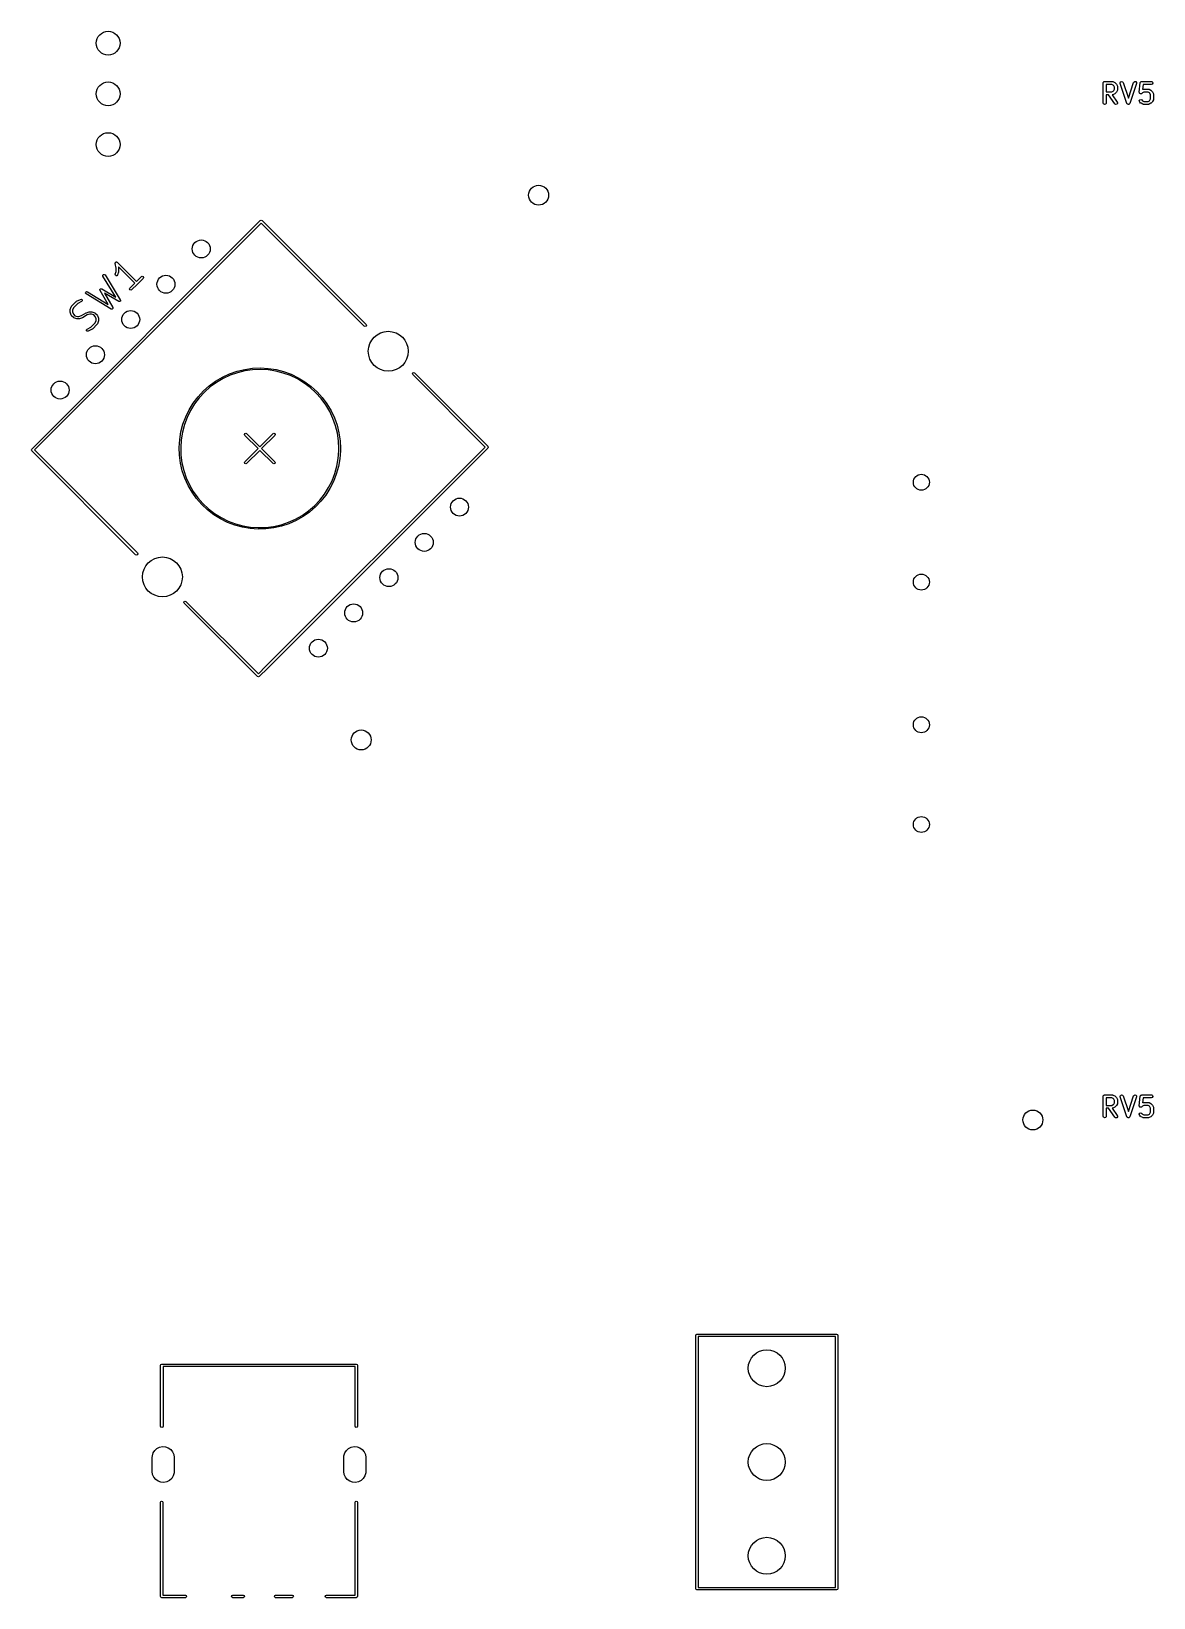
# Model space of a CAD drawing. Extents: x 40 to 169, y -223 to -45.
# Drawn here: x 43.8 to 100, y -132.5 to -54 of the extents above; entities that cross this region are included whole.
import ezdxf

# ---------------------------------------------------------------- set-up
doc = ezdxf.new("R2010")
doc.units = 0
doc.layers.add('BLACK', color=7, linetype='CONTINUOUS')

msp = doc.modelspace()

# ---------------------------------------------------------------- linework, layer by layer
at = {"layer": 'BLACK', "linetype": 'CONTINUOUS'}
for p, q in [((97.5576, -56.534), (97.576, -56.5274)), ((97.576, -56.5274), (97.9569, -56.5274)), ((97.9569, -56.5274), (97.9826, -56.5319)), ((98.377, -56.5526), (98.4221, -56.5282)), ((98.4221, -56.5282), (98.4724, -56.5385)), ((99.041, -56.5558), (99.0847, -56.5289)), ((99.0847, -56.5289), (99.1355, -56.5364)), ((99.4181, -56.5328), (99.4331, -56.5274)), ((99.4331, -56.5274), (99.9093, -56.5274)), ((99.9093, -56.5274), (99.9349, -56.5319)), ((97.501, -56.6024), (97.5027, -56.5926)), ((97.501, -57.6024), (97.501, -56.6024)), ((97.5021, -56.5894), (97.5038, -56.5865)), ((97.5027, -56.5926), (97.5021, -56.5894)), ((97.5038, -56.5865), (97.5055, -56.5767)), ((97.5055, -56.5767), (97.518, -56.5618)), ((97.518, -56.5618), (97.5277, -56.5449)), ((97.5277, -56.5449), (97.5341, -56.5426)), ((97.5341, -56.5426), (97.5385, -56.5374)), ((97.5385, -56.5374), (97.5576, -56.534)), ((97.651, -56.6774), (97.651, -57.0512)), ((97.9392, -56.6774), (97.651, -56.6774)), ((97.651, -57.0512), (97.9392, -57.0512)), ((97.775, -57.2012), (97.651, -57.2012)), ((97.651, -57.2012), (97.651, -57.6024)), ((98.0859, -57.6454), (97.775, -57.2012)), ((98.0077, -56.7116), (97.9392, -56.6774)), ((97.9392, -57.0512), (98.0077, -57.0169)), ((97.9611, -57.1997), (97.9579, -57.2008)), ((97.9579, -57.2008), (98.2088, -57.5594)), ((97.9655, -57.2007), (97.9611, -57.1997)), ((97.9904, -57.1933), (97.9655, -57.2007)), ((97.9826, -56.5319), (97.986, -56.5348)), ((97.986, -56.5348), (97.9904, -56.5353)), ((97.9904, -56.5353), (98.0857, -56.5829)), ((98.0857, -57.1457), (97.9904, -57.1933)), ((98.0381, -56.742), (98.0077, -56.7116)), ((98.0077, -57.0169), (98.0381, -56.9865)), ((98.0724, -56.8106), (98.0381, -56.742)), ((98.0381, -56.9865), (98.0724, -56.918)), ((98.0724, -56.918), (98.0724, -56.8106)), ((98.0857, -56.5829), (98.1037, -56.5963)), ((98.0868, -57.1445), (98.0857, -57.1457)), ((98.1052, -57.1316), (98.0868, -57.1445)), ((98.1037, -56.5963), (98.1052, -56.597)), ((98.1052, -56.597), (98.1528, -56.6446)), ((98.1528, -57.084), (98.1052, -57.1316)), ((98.1528, -56.6446), (98.1657, -56.663)), ((98.1535, -57.0825), (98.1528, -57.084)), ((98.1668, -57.0645), (98.1535, -57.0825)), ((98.1657, -56.663), (98.1668, -56.6641)), ((98.1668, -56.6641), (98.2145, -56.7593)), ((98.2145, -56.9693), (98.1668, -57.0645)), ((98.2145, -56.7593), (98.2219, -56.7843)), ((98.215, -56.9648), (98.2145, -56.9693)), ((98.2179, -56.9614), (98.215, -56.9648)), ((98.2224, -56.9357), (98.2179, -56.9614)), ((98.2219, -56.7843), (98.2208, -56.7886)), ((98.2208, -56.7886), (98.2224, -56.7929)), ((98.2224, -56.7929), (98.2224, -56.9357)), ((98.3581, -56.6003), (98.377, -56.5526)), ((98.3619, -56.6261), (98.3581, -56.6003)), ((98.6953, -57.6261), (98.3619, -56.6261)), ((98.4724, -56.5385), (98.5042, -56.5787)), ((98.5042, -56.5787), (98.7664, -57.3652)), ((98.7664, -57.3652), (99.0286, -56.5787)), ((99.1709, -56.6261), (98.8376, -57.6261)), ((99.0286, -56.5787), (99.041, -56.5558)), ((99.1355, -56.5364), (99.1695, -56.5748)), ((99.1695, -56.5748), (99.1709, -56.6261)), ((99.3108, -57.0711), (99.3585, -56.5949)), ((99.311, -57.0716), (99.3108, -57.0711)), ((99.3108, -57.072), (99.311, -57.0716)), ((99.3173, -57.0964), (99.3108, -57.072)), ((99.3235, -57.1208), (99.3173, -57.0964)), ((99.3239, -57.1211), (99.3235, -57.1208)), ((99.324, -57.1216), (99.3239, -57.1211)), ((99.3447, -57.136), (99.324, -57.1216)), ((99.3652, -57.1508), (99.3447, -57.136)), ((99.3585, -56.5949), (99.3595, -56.5911)), ((99.3592, -56.5894), (99.3608, -56.5867)), ((99.3595, -56.5911), (99.3592, -56.5894)), ((99.3608, -56.5867), (99.3655, -56.5698)), ((99.3657, -57.1507), (99.3652, -57.1508)), ((99.3655, -56.5698), (99.3769, -56.5587)), ((99.3661, -57.151), (99.3657, -57.1507)), ((99.3912, -57.1488), (99.3661, -57.151)), ((99.3769, -56.5587), (99.3849, -56.5449)), ((99.3849, -56.5449), (99.3947, -56.5413)), ((99.4163, -57.1469), (99.3912, -57.1488)), ((99.3947, -56.5413), (99.4022, -56.534)), ((99.4022, -56.534), (99.4181, -56.5328)), ((99.4167, -57.1466), (99.4163, -57.1469)), ((99.4172, -57.1465), (99.4167, -57.1466)), ((99.4385, -57.1316), (99.4172, -57.1465)), ((99.4775, -57.0926), (99.4385, -57.1316)), ((99.501, -56.6774), (99.4761, -56.9256)), ((99.4761, -56.9256), (99.4948, -56.9163)), ((99.546, -57.0583), (99.4775, -57.0926)), ((99.4948, -56.9163), (99.5198, -56.9088)), ((99.9093, -56.6774), (99.501, -56.6774)), ((99.5198, -56.9088), (99.5241, -56.9099)), ((99.5241, -56.9099), (99.5283, -56.9083)), ((99.5283, -56.9083), (99.7664, -56.9083)), ((99.7487, -57.0583), (99.546, -57.0583)), ((99.8172, -57.0926), (99.7487, -57.0583)), ((99.7664, -56.9083), (99.7921, -56.9129)), ((99.7921, -56.9129), (99.7955, -56.9157)), ((99.7955, -56.9157), (99.8, -56.9163)), ((99.8, -56.9163), (99.8952, -56.9639)), ((99.8476, -57.123), (99.8172, -57.0926)), ((99.8819, -57.1915), (99.8476, -57.123)), ((99.8819, -57.3942), (99.8819, -57.1915)), ((99.8952, -56.9639), (99.9132, -56.9772)), ((99.9575, -56.6598), (99.9093, -56.6774)), ((99.9132, -56.9772), (99.9147, -56.9779)), ((99.9147, -56.9779), (99.9623, -57.0255)), ((99.9349, -56.5319), (99.9742, -56.5649)), ((99.9831, -56.6154), (99.9575, -56.6598)), ((99.9623, -57.0255), (99.9752, -57.0439)), ((99.9742, -56.5649), (99.9831, -56.6154)), ((99.9752, -57.0439), (99.9764, -57.045)), ((99.9764, -57.045), (100.024, -57.1403)), ((100.024, -57.1403), (100.031, -57.1652)), ((100.031, -57.1652), (100.03, -57.1696)), ((100.03, -57.1696), (100.032, -57.1738)), ((100.032, -57.1738), (100.032, -57.4119)), ((97.5185, -57.6506), (97.501, -57.6024)), ((97.5629, -57.6762), (97.5185, -57.6506)), ((97.6135, -57.6673), (97.5629, -57.6762)), ((97.6464, -57.628), (97.6135, -57.6673)), ((97.651, -57.6024), (97.6464, -57.628)), ((98.128, -57.6748), (98.0859, -57.6454)), ((98.1791, -57.6704), (98.128, -57.6748)), ((98.2153, -57.6341), (98.1791, -57.6704)), ((98.2088, -57.5594), (98.2198, -57.583)), ((98.2198, -57.583), (98.2153, -57.6341)), ((98.6966, -57.6278), (98.6953, -57.6261)), ((98.6967, -57.6299), (98.6966, -57.6278)), ((98.7124, -57.6477), (98.6967, -57.6299)), ((98.7272, -57.6663), (98.7124, -57.6477)), ((98.7293, -57.6667), (98.7272, -57.6663)), ((98.7307, -57.6683), (98.7293, -57.6667)), ((98.7542, -57.6718), (98.7307, -57.6683)), ((98.7774, -57.6766), (98.7542, -57.6718)), ((98.7793, -57.6755), (98.7774, -57.6766)), ((98.7815, -57.6759), (98.7793, -57.6755)), ((98.8017, -57.6634), (98.7815, -57.6759)), ((98.8225, -57.6521), (98.8017, -57.6634)), ((98.8233, -57.6501), (98.8225, -57.6521)), ((98.8252, -57.649), (98.8233, -57.6501)), ((98.8376, -57.6261), (98.8252, -57.649)), ((99.313, -57.4877), (99.3425, -57.4457)), ((99.3175, -57.5388), (99.313, -57.4877)), ((99.3324, -57.5602), (99.3175, -57.5388)), ((99.3801, -57.6078), (99.3324, -57.5602)), ((99.3425, -57.4457), (99.392, -57.4324)), ((99.3815, -57.6085), (99.3801, -57.6078)), ((99.3996, -57.6218), (99.3815, -57.6085)), ((99.392, -57.4324), (99.4385, -57.4541)), ((99.4948, -57.6695), (99.3996, -57.6218)), ((99.4385, -57.4541), (99.4775, -57.4931)), ((99.4775, -57.4931), (99.546, -57.5274)), ((99.4992, -57.67), (99.4948, -57.6695)), ((99.5027, -57.6729), (99.4992, -57.67)), ((99.5283, -57.6774), (99.5027, -57.6729)), ((99.7664, -57.6774), (99.5283, -57.6774)), ((99.546, -57.5274), (99.7487, -57.5274)), ((99.7487, -57.5274), (99.8172, -57.4931)), ((99.7706, -57.6758), (99.7664, -57.6774)), ((99.775, -57.6769), (99.7706, -57.6758)), ((99.8, -57.6695), (99.775, -57.6769)), ((99.8952, -57.6218), (99.8, -57.6695)), ((99.8172, -57.4931), (99.8476, -57.4627)), ((99.8476, -57.4627), (99.8819, -57.3942)), ((99.8963, -57.6207), (99.8952, -57.6218)), ((99.9147, -57.6078), (99.8963, -57.6207)), ((99.9623, -57.5602), (99.9147, -57.6078)), ((99.963, -57.5587), (99.9623, -57.5602)), ((99.9764, -57.5407), (99.963, -57.5587)), ((100.024, -57.4454), (99.9764, -57.5407)), ((100.027, -57.4376), (100.024, -57.441)), ((100.024, -57.441), (100.024, -57.4454)), ((100.032, -57.4119), (100.027, -57.4376)), ((43.8157, -74.9558), (55.2708, -63.5007)), ((55.2708, -63.5007), (55.3157, -63.4821)), ((55.3157, -63.4821), (55.3606, -63.5007)), ((55.3606, -63.5007), (60.5685, -68.7085)), ((55.3157, -63.6354), (43.9504, -75.0007)), ((60.4786, -68.7983), (55.3157, -63.6354)), ((48.0008, -65.6346), (48.0075, -65.6184)), ((48.0032, -65.6403), (48.0008, -65.6346)), ((48.002, -65.6463), (48.0032, -65.6403)), ((48.0488, -65.8804), (48.002, -65.6463)), ((48.0075, -65.6184), (48.0109, -65.6013)), ((48.0109, -65.6013), (48.016, -65.5979)), ((48.016, -65.5979), (48.0184, -65.5922)), ((48.0184, -65.5922), (48.0345, -65.5855)), ((48.0345, -65.5855), (48.049, -65.5757)), ((48.0488, -66.0567), (48.0488, -65.8804)), ((48.049, -65.5757), (48.0551, -65.5769)), ((48.0551, -65.5769), (48.0608, -65.5746)), ((48.0608, -65.5746), (48.0769, -65.5813)), ((48.0769, -65.5813), (48.0941, -65.5847)), ((48.0941, -65.5847), (48.0975, -65.5898)), ((48.0975, -65.5898), (48.1032, -65.5922)), ((48.1032, -65.5922), (49.0684, -66.5573)), ((48.9836, -66.6422), (48.1585, -65.8171)), ((48.1585, -65.8171), (48.1676, -65.8627)), ((48.1676, -65.8627), (48.1664, -65.8688)), ((48.1664, -65.8688), (48.1688, -65.8745)), ((48.1688, -65.8745), (48.1688, -66.0664)), ((47.3787, -66.2444), (47.4056, -66.2072)), ((47.3859, -66.2898), (47.3787, -66.2444)), ((48.029, -67.3348), (47.3859, -66.2898)), ((47.4056, -66.2072), (47.4509, -66.2)), ((47.4509, -66.2), (47.4881, -66.2269)), ((47.4881, -66.2269), (48.2558, -67.4744)), ((48.0039, -66.1914), (48.0488, -66.0567)), ((48.0071, -66.2372), (48.0039, -66.1914)), ((48.0418, -66.2673), (48.0071, -66.2372)), ((48.0876, -66.264), (48.0418, -66.2673)), ((48.1177, -66.2293), (48.0876, -66.264)), ((48.1657, -66.0854), (48.1177, -66.2293)), ((48.1688, -66.0664), (48.165, -66.0755)), ((48.165, -66.0755), (48.1657, -66.0854)), ((48.7381, -66.8877), (48.9836, -66.6422)), ((49.1108, -66.6846), (48.823, -66.9725)), ((49.0684, -66.5573), (49.3139, -66.3119)), ((49.1109, -66.6846), (49.1108, -66.6846)), ((49.1108, -66.6846), (49.1108, -66.6846)), ((49.3987, -66.3967), (49.1109, -66.6846)), ((49.3139, -66.3119), (49.3563, -66.2943)), ((49.3563, -66.2943), (49.3987, -66.3119)), ((49.3987, -66.3119), (49.4163, -66.3543)), ((49.4163, -66.3543), (49.3987, -66.3967)), ((46.0667, -67.5482), (46.2586, -67.4522)), ((46.2586, -67.4522), (46.3044, -67.449)), ((46.3044, -67.449), (46.3391, -67.4791)), ((46.3391, -67.4791), (46.3424, -67.5249)), ((46.515, -67.1359), (46.5222, -67.0906)), ((46.5419, -67.1731), (46.515, -67.1359)), ((46.5222, -67.0906), (46.5594, -67.0637)), ((47.7894, -67.9408), (46.5419, -67.1731)), ((46.5594, -67.0637), (46.6048, -67.0709)), ((46.6048, -67.0709), (47.6498, -67.714)), ((47.2351, -66.9626), (47.2401, -66.9561)), ((47.2372, -66.9781), (47.2351, -66.9626)), ((47.2351, -66.9935), (47.2372, -66.9781)), ((47.2401, -67), (47.2351, -66.9935)), ((47.2401, -66.9561), (47.2412, -66.948)), ((47.2412, -67.0081), (47.2401, -67)), ((47.2412, -66.948), (47.2535, -66.9385)), ((47.6498, -67.714), (47.2412, -67.0081)), ((47.2535, -66.9385), (47.263, -66.9262)), ((47.263, -66.9262), (47.2711, -66.9251)), ((47.2711, -66.9251), (47.2776, -66.9201)), ((47.2776, -66.9201), (47.2931, -66.9222)), ((47.2931, -66.9222), (47.3085, -66.9201)), ((47.3085, -66.9201), (47.315, -66.9251)), ((47.315, -66.9251), (47.3231, -66.9262)), ((47.3231, -66.9262), (48.029, -67.3348)), ((48.1747, -67.5578), (47.4577, -67.1427)), ((47.4577, -67.1427), (47.8728, -67.8597)), ((48.2558, -67.4744), (48.2573, -67.4833)), ((48.2573, -67.4833), (48.2627, -67.4904)), ((48.2631, -67.5198), (48.2578, -67.5271)), ((48.2627, -67.4904), (48.2608, -67.5051)), ((48.2608, -67.5051), (48.2631, -67.5198)), ((48.7205, -66.9301), (48.7381, -66.8877)), ((48.7381, -66.9725), (48.7205, -66.9301)), ((48.7805, -66.9901), (48.7381, -66.9725)), ((48.823, -66.9725), (48.7805, -66.9901)), ((45.7456, -67.9857), (45.7494, -67.9766)), ((45.7456, -68.0817), (45.7456, -67.9857)), ((45.7494, -68.0908), (45.7456, -68.0817)), ((45.7487, -67.9667), (45.7967, -67.8228)), ((45.7494, -67.9766), (45.7487, -67.9667)), ((45.7487, -68.1006), (45.7494, -68.0908)), ((45.7967, -68.2446), (45.7487, -68.1006)), ((45.7967, -67.8228), (45.8058, -67.8122)), ((45.8058, -68.2551), (45.7967, -68.2446)), ((45.8058, -67.8122), (45.8112, -67.7993)), ((45.8112, -68.268), (45.8058, -68.2551)), ((45.8112, -67.7993), (46.0511, -67.5594)), ((45.9072, -68.364), (45.8112, -68.268)), ((45.9061, -67.8742), (45.8656, -67.9954)), ((45.8656, -67.9954), (45.8656, -68.0719)), ((45.8656, -68.0719), (45.9061, -68.1932)), ((46.1291, -67.6512), (45.9061, -67.8742)), ((45.9061, -68.1932), (45.982, -68.2691)), ((45.982, -68.2691), (46.1033, -68.3096)), ((46.0511, -67.5594), (46.0602, -67.5556)), ((46.0602, -67.5556), (46.0667, -67.5482)), ((46.3123, -67.5595), (46.1291, -67.6512)), ((46.1797, -68.3096), (46.3082, -68.2667)), ((46.3082, -68.2667), (46.5425, -68.1262)), ((46.3424, -67.5249), (46.3123, -67.5595)), ((46.5986, -68.2325), (46.3643, -68.373)), ((46.5425, -68.1262), (46.5492, -68.1252)), ((46.5492, -68.1252), (46.5544, -68.1207)), ((46.5544, -68.1207), (46.6983, -68.0727)), ((46.727, -68.1897), (46.5986, -68.2325)), ((46.6983, -68.0727), (46.7082, -68.0734)), ((46.7082, -68.0734), (46.7173, -68.0697)), ((46.7173, -68.0697), (46.8133, -68.0697)), ((46.8035, -68.1897), (46.727, -68.1897)), ((46.9248, -68.2301), (46.8035, -68.1897)), ((46.8133, -68.0697), (46.8224, -68.0734)), ((46.8224, -68.0734), (46.8322, -68.0727)), ((46.8322, -68.0727), (46.9762, -68.1207)), ((47.0007, -68.306), (46.9248, -68.2301)), ((46.9762, -68.1207), (46.9867, -68.1299)), ((46.9867, -68.1299), (46.9996, -68.1352)), ((46.9996, -68.1352), (47.0956, -68.2312)), ((47.0411, -68.4273), (47.0007, -68.306)), ((47.0956, -68.2312), (47.1009, -68.2441)), ((47.1009, -68.2441), (47.1101, -68.2546)), ((47.1101, -68.2546), (47.1581, -68.3986)), ((47.7983, -67.9423), (47.7894, -67.9408)), ((47.8054, -67.9477), (47.7983, -67.9423)), ((47.8201, -67.9458), (47.8054, -67.9477)), ((47.8348, -67.9481), (47.8201, -67.9458)), ((47.8421, -67.9428), (47.8348, -67.9481)), ((47.8509, -67.9417), (47.8421, -67.9428)), ((47.86, -67.9299), (47.8509, -67.9417)), ((47.872, -67.9212), (47.86, -67.9299)), ((47.8734, -67.9123), (47.872, -67.9212)), ((47.8728, -67.8597), (47.874, -67.8686)), ((47.8789, -67.9052), (47.8734, -67.9123)), ((47.874, -67.8686), (47.8793, -67.8758)), ((47.8793, -67.8758), (47.8769, -67.8905)), ((47.8769, -67.8905), (47.8789, -67.9052)), ((48.1836, -67.559), (48.1747, -67.5578)), ((48.1908, -67.5643), (48.1836, -67.559)), ((48.2055, -67.5619), (48.1908, -67.5643)), ((48.2202, -67.5639), (48.2055, -67.5619)), ((48.2273, -67.5584), (48.2202, -67.5639)), ((48.2362, -67.557), (48.2273, -67.5584)), ((48.2449, -67.545), (48.2362, -67.557)), ((48.2567, -67.5359), (48.2449, -67.545)), ((48.2578, -67.5271), (48.2567, -67.5359)), ((45.9201, -68.3694), (45.9072, -68.364)), ((45.9306, -68.3785), (45.9201, -68.3694)), ((46.0745, -68.4265), (45.9306, -68.3785)), ((46.0844, -68.4258), (46.0745, -68.4265)), ((46.0935, -68.4296), (46.0844, -68.4258)), ((46.1895, -68.4296), (46.0935, -68.4296)), ((46.1033, -68.3096), (46.1797, -68.3096)), ((46.1986, -68.4258), (46.1895, -68.4296)), ((46.2085, -68.4265), (46.1986, -68.4258)), ((46.3524, -68.3785), (46.2085, -68.4265)), ((46.3576, -68.374), (46.3524, -68.3785)), ((46.3643, -68.373), (46.3576, -68.374)), ((46.5644, -68.9744), (46.5945, -68.9397)), ((46.5677, -69.0202), (46.5644, -68.9744)), ((46.6024, -69.0503), (46.5677, -69.0202)), ((46.5945, -68.9397), (46.7777, -68.8481)), ((46.6482, -69.047), (46.6024, -69.0503)), ((46.8401, -68.951), (46.6482, -69.047)), ((46.7777, -68.8481), (47.0007, -68.625)), ((46.8466, -68.9436), (46.8401, -68.951)), ((46.8557, -68.9398), (46.8466, -68.9436)), ((47.0956, -68.6999), (46.8557, -68.9398)), ((47.0007, -68.625), (47.0411, -68.5038)), ((47.0411, -68.5038), (47.0411, -68.4273)), ((47.1009, -68.687), (47.0956, -68.6999)), ((47.1101, -68.6764), (47.1009, -68.687)), ((47.1581, -68.5325), (47.1101, -68.6764)), ((47.1581, -68.3986), (47.1574, -68.4084)), ((47.1574, -68.4084), (47.1611, -68.4175)), ((47.1611, -68.5135), (47.1574, -68.5226)), ((47.1574, -68.5226), (47.1581, -68.5325)), ((47.1611, -68.4175), (47.1611, -68.5135)), ((60.5236, -68.8169), (60.4786, -68.7983)), ((60.5685, -68.7983), (60.5236, -68.8169)), ((60.5685, -68.7085), (60.5871, -68.7534)), ((60.5871, -68.7534), (60.5685, -68.7983)), ((53.0328, -71.5495), (53.3733, -71.3497)), ((53.4081, -71.4164), (53.074, -71.6124)), ((53.3733, -71.3497), (53.7316, -71.1842)), ((53.7598, -71.2539), (53.4081, -71.4164)), ((53.7316, -71.1842), (54.1043, -71.0544)), ((54.1256, -71.1265), (53.7598, -71.2539)), ((54.1043, -71.0544), (54.488, -70.9616)), ((54.5021, -71.0355), (54.1256, -71.1265)), ((54.488, -70.9616), (54.8788, -70.9066)), ((54.8857, -70.9815), (54.5021, -71.0355)), ((54.8788, -70.9066), (55.2732, -70.8901)), ((55.2727, -70.9653), (54.8857, -70.9815)), ((55.6594, -70.9869), (55.2727, -70.9653)), ((55.2732, -70.8901), (55.6673, -70.9121)), ((56.0422, -71.0462), (55.6594, -70.9869)), ((55.6673, -70.9121), (56.0574, -70.9725)), ((56.4174, -71.1425), (56.0422, -71.0462)), ((56.0574, -70.9725), (56.4397, -71.0707)), ((56.7814, -71.275), (56.4174, -71.1425)), ((56.4397, -71.0707), (56.8106, -71.2057)), ((57.1307, -71.4424), (56.7814, -71.275)), ((56.8106, -71.2057), (57.1665, -71.3762)), ((57.4621, -71.6431), (57.1307, -71.4424)), ((57.1665, -71.3762), (57.5041, -71.5807)), ((62.8882, -71.1781), (62.9058, -71.1357)), ((62.9058, -71.2205), (62.8882, -71.1781)), ((62.9058, -71.1357), (62.9482, -71.1181)), ((66.5421, -74.8568), (62.9058, -71.2205)), ((62.9482, -71.1181), (62.9906, -71.1357)), ((62.9906, -71.1357), (66.6659, -74.8109)), ((52.1502, -72.3331), (52.4184, -72.0435)), ((52.471, -72.0973), (52.2078, -72.3815)), ((52.4184, -72.0435), (52.7135, -71.7815)), ((52.7607, -71.8401), (52.471, -72.0973)), ((52.7135, -71.7815), (53.0328, -71.5495)), ((53.074, -71.6124), (52.7607, -71.8401)), ((57.7722, -71.8751), (57.4621, -71.6431)), ((57.5041, -71.5807), (57.8202, -71.8171)), ((58.0583, -72.1363), (57.7722, -71.8751)), ((57.8202, -71.8171), (58.1117, -72.0833)), ((58.3175, -72.4241), (58.0583, -72.1363)), ((58.1117, -72.0833), (58.3758, -72.3766)), ((51.5317, -73.3385), (51.7047, -72.9837)), ((51.7047, -72.9837), (51.9115, -72.6475)), ((51.9736, -72.69), (51.7706, -73.02)), ((51.9115, -72.6475), (52.1502, -72.3331)), ((52.2078, -72.3815), (51.9736, -72.69)), ((58.5473, -72.7359), (58.3175, -72.4241)), ((58.3758, -72.3766), (58.61, -72.6943)), ((58.7457, -73.0686), (58.5473, -72.7359)), ((58.61, -72.6943), (58.8121, -73.0333)), ((51.2933, -74.09), (51.3941, -73.7084)), ((51.4658, -73.7312), (51.3669, -74.1057)), ((51.3941, -73.7084), (51.5317, -73.3385)), ((51.6008, -73.3681), (51.4658, -73.7312)), ((51.7706, -73.02), (51.6008, -73.3681)), ((58.9106, -73.4191), (58.7457, -73.0686)), ((58.8121, -73.0333), (58.9802, -73.3905)), ((59.0406, -73.7841), (58.9106, -73.4191)), ((58.9802, -73.3905), (59.1126, -73.7623)), ((59.1343, -74.1599), (59.0406, -73.7841)), ((59.1126, -73.7623), (59.2081, -74.1453)), ((51.2054, -74.8736), (51.2302, -74.4797)), ((51.2302, -74.4797), (51.2933, -74.09)), ((51.3049, -74.4881), (51.2806, -74.8746)), ((51.3669, -74.1057), (51.3049, -74.4881)), ((54.4744, -74.2229), (54.493, -74.178)), ((54.493, -74.2678), (54.4744, -74.2229)), ((54.493, -74.178), (54.5379, -74.1594)), ((55.1552, -74.93), (54.493, -74.2678)), ((54.5379, -74.1594), (54.5828, -74.178)), ((54.5828, -74.178), (55.245, -74.8402)), ((55.245, -74.8402), (55.9072, -74.178)), ((55.997, -74.2678), (55.3348, -74.93)), ((55.9072, -74.178), (55.9521, -74.1594)), ((55.9521, -74.1594), (55.997, -74.178)), ((55.997, -74.178), (56.0156, -74.2229)), ((56.0156, -74.2229), (55.997, -74.2678)), ((59.1909, -74.5431), (59.1343, -74.1599)), ((59.2098, -74.93), (59.1909, -74.5431)), ((59.2081, -74.1453), (59.2657, -74.5358)), ((59.2657, -74.5358), (59.285, -74.93)), ((43.7971, -75.0007), (43.8157, -74.9558)), ((43.8157, -75.0456), (43.7971, -75.0007)), ((49.0235, -80.2535), (43.8157, -75.0456)), ((43.9504, -75.0007), (49.1133, -80.1636)), ((51.2054, -74.8746), (51.2054, -74.8736)), ((51.2192, -75.2681), (51.2054, -74.8746)), ((51.2714, -75.6593), (51.2192, -75.2681)), ((51.2806, -74.8746), (51.2941, -75.2618)), ((51.2941, -75.2618), (51.3454, -75.6457)), ((54.493, -75.5922), (55.1552, -74.93)), ((55.245, -75.0198), (54.5828, -75.682)), ((55.9072, -75.682), (55.245, -75.0198)), ((55.3348, -74.93), (55.997, -75.5922)), ((55.5537, -85.8453), (66.1603, -75.2387)), ((66.2501, -75.3285), (55.6435, -85.9351)), ((59.1785, -75.4269), (59.2082, -75.0407)), ((59.2082, -75.0407), (59.2098, -74.93)), ((59.2834, -75.0428), (59.2531, -75.4363)), ((59.285, -74.93), (59.2834, -75.0428)), ((66.1603, -75.2387), (66.5421, -74.8568)), ((66.1603, -75.2387), (66.1603, -75.2387)), ((66.6743, -74.9042), (66.2501, -75.3285)), ((66.2501, -75.3285), (66.2501, -75.3285)), ((66.6659, -74.8109), (66.6743, -74.8144)), ((66.6743, -74.8144), (66.6929, -74.8593)), ((66.6929, -74.8593), (66.6743, -74.9042)), ((51.3615, -76.0436), (51.2714, -75.6593)), ((51.3454, -75.6457), (51.4338, -76.0228)), ((51.4887, -76.4172), (51.3615, -76.0436)), ((51.4338, -76.0228), (51.5586, -76.3895)), ((54.4744, -75.6371), (54.493, -75.5922)), ((54.493, -75.682), (54.4744, -75.6371)), ((54.5379, -75.7006), (54.493, -75.682)), ((54.5828, -75.682), (54.5379, -75.7006)), ((55.9521, -75.7006), (55.9072, -75.682)), ((55.997, -75.682), (55.9521, -75.7006)), ((55.997, -75.5922), (56.0156, -75.6371)), ((56.0156, -75.6371), (55.997, -75.682)), ((59.0071, -76.1815), (59.1112, -75.8084)), ((59.1846, -75.8251), (59.0785, -76.2052)), ((59.1112, -75.8084), (59.1785, -75.4269)), ((59.2531, -75.4363), (59.1846, -75.8251)), ((51.6518, -76.7767), (51.4887, -76.4172)), ((51.5586, -76.3895), (51.7187, -76.7423)), ((51.8491, -77.1185), (51.6518, -76.7767)), ((51.7187, -76.7423), (51.9123, -77.0778)), ((58.4848, -77.2154), (58.6924, -76.8884)), ((58.7578, -76.9255), (58.5463, -77.2588)), ((58.6924, -76.8884), (58.867, -76.5426)), ((58.9357, -76.5732), (58.7578, -76.9255)), ((58.867, -76.5426), (59.0071, -76.1815)), ((59.0785, -76.2052), (58.9357, -76.5732)), ((52.0789, -77.4394), (51.8491, -77.1185)), ((51.9123, -77.0778), (52.1378, -77.3927)), ((52.3389, -77.7364), (52.0789, -77.4394)), ((52.1378, -77.3927), (52.393, -77.6842)), ((52.393, -77.6842), (52.6753, -77.9493)), ((57.9792, -77.8012), (58.2463, -77.5207)), ((58.3033, -77.5698), (58.0311, -77.8557)), ((58.2463, -77.5207), (58.4848, -77.2154)), ((58.5463, -77.2588), (58.3033, -77.5698)), ((52.6266, -78.0066), (52.3389, -77.7364)), ((52.9393, -78.2474), (52.6266, -78.0066)), ((52.6753, -77.9493), (52.9822, -78.1857)), ((53.274, -78.4566), (52.9393, -78.2474)), ((52.9822, -78.1857), (53.3107, -78.3909)), ((53.6276, -78.6321), (53.274, -78.4566)), ((53.3107, -78.3909), (53.6577, -78.5632)), ((56.6788, -78.6265), (57.0326, -78.4689)), ((57.0326, -78.4689), (57.3694, -78.2776)), ((57.4097, -78.3411), (57.0665, -78.536)), ((57.3694, -78.2776), (57.686, -78.0543)), ((57.7323, -78.1136), (57.4097, -78.3411)), ((57.686, -78.0543), (57.9792, -77.8012)), ((58.0311, -77.8557), (57.7323, -78.1136)), ((53.9966, -78.7723), (53.6276, -78.6321)), ((53.6577, -78.5632), (54.0198, -78.7007)), ((54.3775, -78.8758), (53.9966, -78.7723)), ((54.0198, -78.7007), (54.3936, -78.8023)), ((54.7666, -78.9416), (54.3775, -78.8758)), ((54.3936, -78.8023), (54.7756, -78.8669)), ((55.1604, -78.9691), (54.7666, -78.9416)), ((54.7756, -78.8669), (55.162, -78.8939)), ((55.5549, -78.9581), (55.1604, -78.9691)), ((55.162, -78.8939), (55.5492, -78.8831)), ((55.5492, -78.8831), (55.9335, -78.8345)), ((55.9465, -78.9086), (55.5549, -78.9581)), ((55.9335, -78.8345), (56.3112, -78.7487)), ((56.3314, -78.8212), (55.9465, -78.9086)), ((56.3112, -78.7487), (56.6788, -78.6265)), ((56.706, -78.6966), (56.3314, -78.8212)), ((57.0665, -78.536), (56.706, -78.6966)), ((49.0684, -80.2721), (49.0235, -80.2535)), ((49.1133, -80.2535), (49.0684, -80.2721)), ((49.1133, -80.1636), (49.1319, -80.2086)), ((49.1319, -80.2086), (49.1133, -80.2535)), ((51.4331, -82.6332), (51.4507, -82.5908)), ((51.4507, -82.6756), (51.4331, -82.6332)), ((51.4507, -82.5908), (51.4931, -82.5732)), ((55.1259, -86.3509), (51.4507, -82.6756)), ((51.4931, -82.5732), (51.5355, -82.5908)), ((51.5355, -82.5908), (55.1718, -86.2271)), ((55.1294, -86.3593), (55.1259, -86.3509)), ((55.1743, -86.3779), (55.1294, -86.3593)), ((55.1718, -86.2271), (55.5537, -85.8453)), ((55.2192, -86.3593), (55.1743, -86.3779)), ((55.6435, -85.9351), (55.2192, -86.3593)), ((97.501, -107.402), (97.5027, -107.393)), ((97.501, -108.402), (97.501, -107.402)), ((97.5021, -107.389), (97.5038, -107.386)), ((97.5027, -107.393), (97.5021, -107.389)), ((97.5038, -107.386), (97.5055, -107.377)), ((97.5055, -107.377), (97.518, -107.362)), ((97.518, -107.362), (97.5277, -107.345)), ((97.5277, -107.345), (97.5341, -107.343)), ((97.5341, -107.343), (97.5385, -107.337)), ((97.5385, -107.337), (97.5576, -107.334)), ((97.5576, -107.334), (97.576, -107.327)), ((97.576, -107.327), (97.9569, -107.327)), ((97.651, -107.477), (97.651, -107.851)), ((97.9392, -107.477), (97.651, -107.477)), ((98.0077, -107.512), (97.9392, -107.477)), ((97.9569, -107.327), (97.9826, -107.332)), ((97.9826, -107.332), (97.986, -107.335)), ((97.986, -107.335), (97.9904, -107.335)), ((97.9904, -107.335), (98.0857, -107.383)), ((98.0381, -107.542), (98.0077, -107.512)), ((98.0724, -107.611), (98.0381, -107.542)), ((98.0857, -107.383), (98.1037, -107.396)), ((98.1037, -107.396), (98.1052, -107.397)), ((98.1052, -107.397), (98.1528, -107.445)), ((98.1528, -107.445), (98.1657, -107.463)), ((98.1657, -107.463), (98.1668, -107.464)), ((98.1668, -107.464), (98.2145, -107.559)), ((98.2145, -107.559), (98.2219, -107.584)), ((98.3581, -107.4), (98.377, -107.353)), ((98.3619, -107.426), (98.3581, -107.4)), ((98.6953, -108.426), (98.3619, -107.426)), ((98.377, -107.353), (98.4221, -107.328)), ((98.4221, -107.328), (98.4724, -107.338)), ((98.4724, -107.338), (98.5042, -107.379)), ((98.5042, -107.379), (98.7664, -108.165)), ((98.7664, -108.165), (99.0286, -107.379)), ((99.1709, -107.426), (98.8376, -108.426)), ((99.0286, -107.379), (99.041, -107.356)), ((99.041, -107.356), (99.0847, -107.329)), ((99.0847, -107.329), (99.1355, -107.336)), ((99.1355, -107.336), (99.1695, -107.375)), ((99.1695, -107.375), (99.1709, -107.426)), ((99.3108, -107.871), (99.3585, -107.395)), ((99.3585, -107.395), (99.3595, -107.391)), ((99.3592, -107.389), (99.3608, -107.387)), ((99.3595, -107.391), (99.3592, -107.389)), ((99.3608, -107.387), (99.3655, -107.37)), ((99.3655, -107.37), (99.3769, -107.359)), ((99.3769, -107.359), (99.3849, -107.345)), ((99.3849, -107.345), (99.3947, -107.341)), ((99.3947, -107.341), (99.4022, -107.334)), ((99.4022, -107.334), (99.4181, -107.333)), ((99.4181, -107.333), (99.4331, -107.327)), ((99.4331, -107.327), (99.9093, -107.327)), ((99.501, -107.477), (99.4761, -107.726)), ((99.9093, -107.477), (99.501, -107.477)), ((99.9093, -107.327), (99.9349, -107.332)), ((99.9575, -107.46), (99.9093, -107.477)), ((99.9349, -107.332), (99.9742, -107.365)), ((99.9831, -107.415), (99.9575, -107.46)), ((99.9742, -107.365), (99.9831, -107.415)), ((97.651, -107.851), (97.9392, -107.851)), ((97.775, -108.001), (97.651, -108.001)), ((97.651, -108.001), (97.651, -108.402)), ((98.0859, -108.445), (97.775, -108.001)), ((97.9392, -107.851), (98.0077, -107.817)), ((97.9611, -108), (97.9579, -108.001)), ((97.9579, -108.001), (98.2088, -108.359)), ((97.9655, -108.001), (97.9611, -108)), ((97.9904, -107.993), (97.9655, -108.001)), ((98.0857, -107.946), (97.9904, -107.993)), ((98.0077, -107.817), (98.0381, -107.787)), ((98.0381, -107.787), (98.0724, -107.718)), ((98.0724, -107.718), (98.0724, -107.611)), ((98.0868, -107.944), (98.0857, -107.946)), ((98.1052, -107.932), (98.0868, -107.944)), ((98.1528, -107.884), (98.1052, -107.932)), ((98.1535, -107.883), (98.1528, -107.884)), ((98.1668, -107.864), (98.1535, -107.883)), ((98.2145, -107.769), (98.1668, -107.864)), ((98.215, -107.765), (98.2145, -107.769)), ((98.2179, -107.761), (98.215, -107.765)), ((98.2224, -107.736), (98.2179, -107.761)), ((98.2219, -107.584), (98.2208, -107.589)), ((98.2208, -107.589), (98.2224, -107.593)), ((98.2224, -107.593), (98.2224, -107.736)), ((99.311, -107.872), (99.3108, -107.871)), ((99.3173, -107.896), (99.3108, -107.872)), ((99.3108, -107.872), (99.311, -107.872)), ((99.313, -108.288), (99.3425, -108.246)), ((99.3175, -108.339), (99.313, -108.288)), ((99.3235, -107.921), (99.3173, -107.896)), ((99.3324, -108.36), (99.3175, -108.339)), ((99.3239, -107.921), (99.3235, -107.921)), ((99.324, -107.922), (99.3239, -107.921)), ((99.3447, -107.936), (99.324, -107.922)), ((99.3425, -108.246), (99.392, -108.232)), ((99.3652, -107.951), (99.3447, -107.936)), ((99.3657, -107.951), (99.3652, -107.951)), ((99.3661, -107.951), (99.3657, -107.951)), ((99.3912, -107.949), (99.3661, -107.951)), ((99.4163, -107.947), (99.3912, -107.949)), ((99.392, -108.232), (99.4385, -108.254)), ((99.4167, -107.947), (99.4163, -107.947)), ((99.4172, -107.947), (99.4167, -107.947)), ((99.4385, -107.932), (99.4172, -107.947)), ((99.4775, -107.893), (99.4385, -107.932)), ((99.4385, -108.254), (99.4775, -108.293)), ((99.4761, -107.726), (99.4948, -107.716)), ((99.546, -107.858), (99.4775, -107.893)), ((99.4775, -108.293), (99.546, -108.327)), ((99.4948, -107.716), (99.5198, -107.709)), ((99.5198, -107.709), (99.5241, -107.71)), ((99.5241, -107.71), (99.5283, -107.708)), ((99.5283, -107.708), (99.7664, -107.708)), ((99.7487, -107.858), (99.546, -107.858)), ((99.546, -108.327), (99.7487, -108.327)), ((99.8172, -107.893), (99.7487, -107.858)), ((99.7487, -108.327), (99.8172, -108.293)), ((99.7664, -107.708), (99.7921, -107.713)), ((99.7921, -107.713), (99.7955, -107.716)), ((99.7955, -107.716), (99.8, -107.716)), ((99.8, -107.716), (99.8952, -107.764)), ((99.8476, -107.923), (99.8172, -107.893)), ((99.8172, -108.293), (99.8476, -108.263)), ((99.8819, -107.992), (99.8476, -107.923)), ((99.8476, -108.263), (99.8819, -108.194)), ((99.8819, -108.194), (99.8819, -107.992)), ((99.8952, -107.764), (99.9132, -107.777)), ((99.9132, -107.777), (99.9147, -107.778)), ((99.9147, -107.778), (99.9623, -107.826)), ((99.9623, -107.826), (99.9752, -107.844)), ((99.9764, -108.341), (99.963, -108.359)), ((99.9752, -107.844), (99.9764, -107.845)), ((99.9764, -107.845), (100.024, -107.94)), ((100.024, -108.245), (99.9764, -108.341)), ((100.024, -107.94), (100.031, -107.965)), ((100.027, -108.238), (100.024, -108.241)), ((100.024, -108.241), (100.024, -108.245)), ((100.032, -108.212), (100.027, -108.238)), ((100.031, -107.965), (100.03, -107.97)), ((100.03, -107.97), (100.032, -107.974)), ((100.032, -107.974), (100.032, -108.212)), ((97.5185, -108.451), (97.501, -108.402)), ((97.5629, -108.476), (97.5185, -108.451)), ((97.6135, -108.467), (97.5629, -108.476)), ((97.6464, -108.428), (97.6135, -108.467)), ((97.651, -108.402), (97.6464, -108.428)), ((98.128, -108.475), (98.0859, -108.445)), ((98.1791, -108.47), (98.128, -108.475)), ((98.2153, -108.434), (98.1791, -108.47)), ((98.2088, -108.359), (98.2198, -108.383)), ((98.2198, -108.383), (98.2153, -108.434)), ((98.6966, -108.428), (98.6953, -108.426)), ((98.6967, -108.43), (98.6966, -108.428)), ((98.7124, -108.448), (98.6967, -108.43)), ((98.7272, -108.466), (98.7124, -108.448)), ((98.7293, -108.467), (98.7272, -108.466)), ((98.7307, -108.468), (98.7293, -108.467)), ((98.7542, -108.472), (98.7307, -108.468)), ((98.7774, -108.477), (98.7542, -108.472)), ((98.7793, -108.476), (98.7774, -108.477)), ((98.7815, -108.476), (98.7793, -108.476)), ((98.8017, -108.463), (98.7815, -108.476)), ((98.8225, -108.452), (98.8017, -108.463)), ((98.8233, -108.45), (98.8225, -108.452)), ((98.8252, -108.449), (98.8233, -108.45)), ((98.8376, -108.426), (98.8252, -108.449)), ((99.3801, -108.408), (99.3324, -108.36)), ((99.3815, -108.408), (99.3801, -108.408)), ((99.3996, -108.422), (99.3815, -108.408)), ((99.4948, -108.469), (99.3996, -108.422)), ((99.4992, -108.47), (99.4948, -108.469)), ((99.5027, -108.473), (99.4992, -108.47)), ((99.5283, -108.477), (99.5027, -108.473)), ((99.7664, -108.477), (99.5283, -108.477)), ((99.7706, -108.476), (99.7664, -108.477)), ((99.775, -108.477), (99.7706, -108.476)), ((99.8, -108.469), (99.775, -108.477)), ((99.8952, -108.422), (99.8, -108.469)), ((99.8963, -108.421), (99.8952, -108.422)), ((99.9147, -108.408), (99.8963, -108.421)), ((99.9623, -108.36), (99.9147, -108.408)), ((99.963, -108.359), (99.9623, -108.36)), ((77.085, -119.38), (77.1026, -119.338)), ((77.1026, -119.338), (77.145, -119.32)), ((77.145, -119.32), (84.145, -119.32)), ((84.145, -119.32), (84.1874, -119.338)), ((84.1874, -119.338), (84.205, -119.38)), ((77.085, -132.08), (77.085, -119.38)), ((77.205, -119.44), (77.205, -132.02)), ((84.085, -119.44), (77.205, -119.44)), ((84.085, -132.02), (84.085, -119.44)), ((84.205, -119.38), (84.205, -132.08)), ((50.275, -120.88), (50.2926, -120.838)), ((50.275, -123.94), (50.275, -120.88)), ((50.2926, -120.838), (50.335, -120.82)), ((50.335, -120.82), (60.075, -120.82)), ((60.075, -120.82), (60.1174, -120.838)), ((60.1174, -120.838), (60.135, -120.88)), ((60.135, -120.88), (60.135, -123.94)), ((60.015, -120.94), (50.395, -120.94)), ((50.395, -120.94), (50.395, -123.94)), ((60.015, -123.94), (60.015, -120.94)), ((50.2926, -123.982), (50.275, -123.94)), ((50.335, -124), (50.2926, -123.982)), ((50.3774, -123.982), (50.335, -124)), ((50.395, -123.94), (50.3774, -123.982)), ((60.0326, -123.982), (60.015, -123.94)), ((60.075, -124), (60.0326, -123.982)), ((60.1174, -123.982), (60.075, -124)), ((60.135, -123.94), (60.1174, -123.982)), ((49.855, -125.5), (49.8609, -125.42)), ((49.855, -126.2), (49.855, -125.5)), ((49.8609, -125.42), (49.9025, -125.276)), ((49.9025, -125.276), (49.9812, -125.149)), ((49.9812, -125.149), (50.0911, -125.048)), ((50.0911, -125.048), (50.2241, -124.981)), ((50.2241, -124.981), (50.3705, -124.951)), ((50.3705, -124.951), (50.5194, -124.962)), ((50.5194, -124.962), (50.6598, -125.013)), ((50.6598, -125.013), (50.7815, -125.099)), ((50.7815, -125.099), (50.8755, -125.215)), ((50.8755, -125.215), (50.9347, -125.352)), ((50.9347, -125.352), (50.955, -125.5)), ((50.955, -125.5), (50.955, -126.2)), ((59.455, -125.5), (59.4609, -125.42)), ((59.455, -126.2), (59.455, -125.5)), ((59.4609, -125.42), (59.5025, -125.276)), ((59.5025, -125.276), (59.5812, -125.149)), ((59.5812, -125.149), (59.6911, -125.048)), ((59.6911, -125.048), (59.8241, -124.981)), ((59.8241, -124.981), (59.9705, -124.951)), ((59.9705, -124.951), (60.1194, -124.962)), ((60.1194, -124.962), (60.2598, -125.013)), ((60.2598, -125.013), (60.3815, -125.099)), ((60.3815, -125.099), (60.4754, -125.215)), ((60.4754, -125.215), (60.5347, -125.352)), ((60.5347, -125.352), (60.555, -125.5)), ((60.555, -125.5), (60.555, -126.2)), ((49.8753, -126.348), (49.855, -126.2)), ((49.9345, -126.485), (49.8753, -126.348)), ((50.9491, -126.28), (50.9074, -126.424)), ((50.955, -126.2), (50.9491, -126.28)), ((59.4753, -126.348), (59.455, -126.2)), ((59.5345, -126.485), (59.4753, -126.348)), ((60.5491, -126.28), (60.5074, -126.424)), ((60.555, -126.2), (60.5491, -126.28)), ((50.0285, -126.601), (49.9345, -126.485)), ((50.1502, -126.687), (50.0285, -126.601)), ((50.2906, -126.738), (50.1502, -126.687)), ((50.4395, -126.749), (50.2906, -126.738)), ((50.5859, -126.719), (50.4395, -126.749)), ((50.7189, -126.652), (50.5859, -126.719)), ((50.8288, -126.551), (50.7189, -126.652)), ((50.9074, -126.424), (50.8288, -126.551)), ((59.6285, -126.601), (59.5345, -126.485)), ((59.7502, -126.687), (59.6285, -126.601)), ((59.8906, -126.738), (59.7502, -126.687)), ((60.0395, -126.749), (59.8906, -126.738)), ((60.1859, -126.719), (60.0395, -126.749)), ((60.3189, -126.652), (60.1859, -126.719)), ((60.4288, -126.551), (60.3189, -126.652)), ((60.5074, -126.424), (60.4288, -126.551)), ((50.265, -127.75), (50.2826, -127.708)), ((50.265, -132.47), (50.265, -127.75)), ((50.2826, -127.708), (50.325, -127.69)), ((50.325, -127.69), (50.3674, -127.708)), ((50.3674, -127.708), (50.385, -127.75)), ((50.385, -127.75), (50.385, -132.41)), ((60.015, -127.75), (60.0326, -127.708)), ((60.015, -132.41), (60.015, -127.75)), ((60.0326, -127.708), (60.075, -127.69)), ((60.075, -127.69), (60.1174, -127.708)), ((60.1174, -127.708), (60.135, -127.75)), ((60.135, -127.75), (60.135, -132.47)), ((50.2826, -132.512), (50.265, -132.47)), ((50.325, -132.53), (50.2826, -132.512)), ((50.33, -132.528), (50.325, -132.53)), ((50.335, -132.53), (50.33, -132.528)), ((51.515, -132.53), (50.335, -132.53)), ((50.385, -132.41), (51.515, -132.41)), ((51.515, -132.41), (51.5574, -132.428)), ((51.5574, -132.512), (51.515, -132.53)), ((51.5574, -132.428), (51.575, -132.47)), ((51.575, -132.47), (51.5574, -132.512)), ((53.825, -132.47), (53.8426, -132.428)), ((53.8426, -132.512), (53.825, -132.47)), ((53.8426, -132.428), (53.885, -132.41)), ((53.885, -132.53), (53.8426, -132.512)), ((53.885, -132.41), (54.415, -132.41)), ((54.415, -132.53), (53.885, -132.53)), ((54.415, -132.41), (54.4574, -132.428)), ((54.4574, -132.512), (54.415, -132.53)), ((54.4574, -132.428), (54.475, -132.47)), ((54.475, -132.47), (54.4574, -132.512)), ((55.975, -132.47), (55.9926, -132.428)), ((55.9926, -132.512), (55.975, -132.47)), ((55.9926, -132.428), (56.035, -132.41)), ((56.035, -132.53), (55.9926, -132.512)), ((56.035, -132.41), (56.865, -132.41)), ((56.865, -132.53), (56.035, -132.53)), ((56.865, -132.41), (56.9074, -132.428)), ((56.9074, -132.512), (56.865, -132.53)), ((56.9074, -132.428), (56.925, -132.47)), ((56.925, -132.47), (56.9074, -132.512)), ((58.525, -132.47), (58.5426, -132.428)), ((58.5426, -132.512), (58.525, -132.47)), ((58.5426, -132.428), (58.585, -132.41)), ((58.585, -132.53), (58.5426, -132.512)), ((58.585, -132.41), (60.015, -132.41)), ((60.075, -132.53), (58.585, -132.53)), ((60.1174, -132.512), (60.075, -132.53)), ((60.135, -132.47), (60.1174, -132.512)), ((77.1026, -132.122), (77.085, -132.08)), ((77.145, -132.14), (77.1026, -132.122)), ((84.145, -132.14), (77.145, -132.14)), ((77.205, -132.02), (84.085, -132.02)), ((84.1874, -132.122), (84.145, -132.14)), ((84.205, -132.08), (84.1874, -132.122))]:
    msp.add_line(p, q, dxfattribs=at)
at = {"layer": 'BLACK'}
for centre, radius in [((47.645, -54.61), 0.595), ((47.645, -57.15), 0.595), ((47.645, -59.69), 0.595), ((69.215, -62.23), 0.5), ((52.3105, -64.9244), 0.45), ((50.5427, -66.6922), 0.45), ((48.775, -68.46), 0.45), ((61.6797, -70.051), 1), ((47.0072, -70.2277), 0.45), ((45.2394, -71.9955), 0.45), ((88.392, -76.621), 0.4), ((65.2506, -77.8645), 0.45), ((63.4828, -79.6323), 0.45), ((50.366, -81.3647), 1), ((61.715, -81.4), 0.45), ((88.392, -81.621), 0.4), ((59.9473, -83.1678), 0.45), ((58.1795, -84.9356), 0.45), ((88.392, -88.773), 0.4), ((60.325, -89.535), 0.5), ((88.392, -93.773), 0.4), ((93.98, -108.585), 0.5), ((80.645, -121.03), 0.925), ((80.645, -125.73), 0.925), ((80.645, -130.43), 0.925)]:
    msp.add_circle(centre, radius, dxfattribs=at)

doc.saveas('drawing.dxf')
